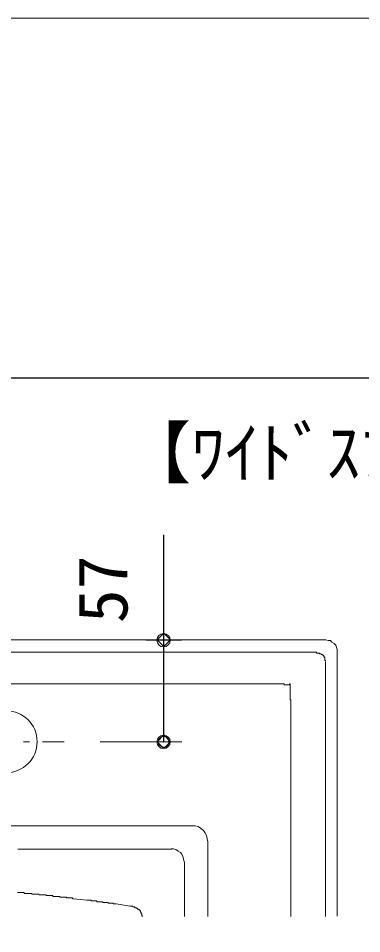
# Model space of a CAD drawing. Units: millimetres, scale not verified. Extents: x -1392 to 1350, y -947 to 991.
# Drawn here: x 668 to 860, y 478 to 991 of the extents above; entities that cross this region are included whole.
import ezdxf
from ezdxf.enums import TextEntityAlignment as Align

# ---------------------------------------------------------------- set-up
doc = ezdxf.new("R2010")
doc.units = ezdxf.units.MM
doc.header["$LTSCALE"] = 10
doc.header["$PDMODE"] = 32
doc.header["$PDSIZE"] = 6
for name, color, linetype, lineweight in [('0-1_レイヤー_1', 7, 'Continuous', 18), ('0-7', 7, 'Continuous', 5), ('F-0', 7, 'Continuous', 5)]:
    doc.layers.add(name, color=color, linetype=linetype, lineweight=lineweight)
doc.styles.add('ＭＳ ゴシック', font='')
doc.styles.get('ＭＳ ゴシック').set_extended_font_data('MS Gothic')

msp = doc.modelspace()

# ---------------------------------------------------------------- linework, layer by layer
at = {"layer": '0-1_レイヤー_1', "color": 5}
for p, q in [((749.38, 642.47), (749.38, 701.31)), ((739.64, 642.47), (759.54, 642.47)), ((749.38, 585.32), (749.38, 642.47)), ((713.82, 585.32), (759.54, 585.32))]:
    msp.add_line(p, q, dxfattribs=at)
at = {"layer": '0-1_レイヤー_1'}
for p, q in [((284.77, 635.48), (834.26, 635.48)), ((840.18, 629.98), (840.18, 487.31)), ((816.48, 617.7), (302.55, 617.7)), ((820.71, 487.31), (820.71, 608.81)), ((670.64, 585.32), (674.03, 585.32)), ((681.22, 585.32), (693.5, 585.32)), ((761.02, 517.79), (761.02, 487.31))]:
    msp.add_line(p, q, dxfattribs=at)
at = {"layer": '0-1_レイヤー_1', "color": 5}
for points in [[(1144.77, 789.36), (77.13, 789.36), (77.13, 114.15), (1144.77, 114.15)], [(753.19, 642.47), (749.38, 646.28), (745.57, 642.47), (749.38, 638.66)], [(753.19, 585.32), (749.38, 589.13), (745.57, 585.32), (749.38, 581.51)]]:
    msp.add_lwpolyline(points, close=True, dxfattribs=at)
at = {"layer": '0-1_レイヤー_1'}
for points in [[(846.75, 487.53), (846.75, 635.69), (846.75, 636.96), (846.32, 638.23), (845.9, 639.5), (845.05, 640.35), (843.78, 641.2), (842.94, 642.04), (841.66, 642.04), (840.4, 642.47), (278.21, 642.47), (276.94, 642.04), (275.67, 642.04), (274.82, 641.2), (273.55, 640.35), (273.13, 639.5), (272.28, 638.23), (271.86, 636.96), (271.86, 635.69), (271.86, 487.53)], [(834.26, 635.48), (834.68, 635.48), (835.11, 635.48), (835.11, 635.06), (835.53, 635.06)], [(835.53, 635.06), (835.95, 635.06), (836.37, 635.06), (836.8, 635.06), (836.8, 634.63), (837.22, 634.63), (837.64, 634.63), (837.64, 634.21), (838.07, 634.21), (838.49, 634.21), (838.49, 633.79), (838.92, 633.79), (838.92, 633.36), (839.34, 633.36), (839.34, 632.94), (839.34, 632.52), (839.76, 632.52), (839.76, 632.09), (839.76, 631.67), (839.76, 631.25), (839.76, 630.82), (840.18, 630.82), (840.18, 630.4)], [(816.48, 617.7), (816.9, 617.7), (816.9, 617.28), (817.33, 617.28), (817.75, 617.28), (818.17, 617.28), (818.59, 617.28), (819.02, 617.28), (819.44, 617.28), (819.86, 617.28), (819.86, 617.7), (820.29, 617.7)], [(820.71, 608.81), (820.29, 608.81), (820.29, 609.23), (820.29, 609.66), (820.29, 610.08), (820.29, 610.5), (820.29, 610.93), (820.29, 611.35), (820.29, 611.77), (820.29, 612.2), (820.29, 612.62), (820.29, 613.04), (820.29, 613.47), (820.29, 613.89), (820.29, 614.31), (820.29, 614.74), (820.29, 615.16), (820.29, 615.58), (820.29, 616.01), (820.29, 616.43), (820.29, 616.85), (820.29, 617.28), (820.29, 617.7)], [(774.14, 487.31), (774.14, 529.22), (773.72, 530.92), (773.3, 532.61), (772.45, 534.3), (771.61, 535.57), (769.91, 536.84), (768.64, 537.69), (766.95, 538.11), (765.25, 538.11), (354.2, 538.11), (352.08, 538.11), (350.81, 537.69), (349.12, 536.84), (347.85, 535.57), (346.58, 534.3), (345.73, 532.61), (345.31, 530.92), (344.89, 529.22), (344.89, 487.31)], [(667.46, 524.99), (667.89, 524.99), (668.31, 524.99), (668.73, 524.99), (669.16, 524.99), (669.58, 524.99), (670, 524.99), (670.43, 524.99), (670.85, 524.99), (671.27, 524.99)], [(671.27, 524.99), (671.7, 524.99), (672.12, 524.99), (672.55, 524.99), (672.97, 524.99), (673.39, 524.99), (673.81, 524.99), (674.24, 524.99), (674.66, 524.99), (675.08, 524.99), (675.51, 524.99), (675.93, 524.99), (676.36, 524.99), (676.78, 524.99), (677.2, 524.99), (677.62, 524.99), (678.05, 524.99), (678.47, 524.99), (678.89, 524.99), (679.32, 524.99), (679.74, 524.99), (680.17, 524.99), (680.59, 524.99), (681.01, 524.99), (681.43, 524.99), (681.86, 524.99), (682.28, 524.99), (682.7, 524.99), (683.13, 524.99), (683.55, 524.99), (683.98, 524.99), (684.4, 524.99), (684.82, 524.99), (685.24, 524.99), (685.67, 524.99), (686.09, 524.99), (686.51, 524.99), (686.94, 524.99), (687.36, 524.99), (687.78, 524.99)], [(687.78, 524.99), (688.21, 524.99), (688.63, 524.99), (689.05, 524.99), (689.48, 524.99), (689.9, 524.99), (690.33, 524.99), (690.75, 524.99), (691.17, 524.99), (691.59, 524.99), (692.02, 524.99), (692.44, 524.99), (692.86, 524.99), (693.29, 524.99), (693.71, 524.99), (694.14, 524.99), (694.56, 524.99), (694.98, 524.99), (695.4, 524.99), (695.83, 524.99), (696.25, 524.99), (696.67, 524.99), (697.1, 524.99), (697.52, 524.99), (697.95, 524.99), (698.37, 524.99), (698.79, 524.99), (699.21, 524.99), (699.64, 524.99), (700.06, 524.99), (700.48, 524.99), (700.91, 524.99), (701.33, 524.99), (701.75, 524.99), (702.18, 524.99), (702.6, 524.99), (703.02, 524.99), (703.45, 524.99), (703.87, 524.99), (704.3, 524.99)], [(704.3, 524.99), (704.72, 524.99), (705.14, 524.99), (705.56, 524.99), (705.99, 524.99), (706.41, 524.99), (706.83, 524.99), (707.26, 524.99), (707.68, 524.99), (708.11, 524.99), (708.53, 524.99), (708.95, 524.99), (709.37, 524.99), (709.8, 524.99), (710.22, 524.99), (710.64, 524.99), (711.07, 524.99), (711.49, 524.99), (711.92, 524.99), (712.34, 524.99), (712.76, 524.99), (713.18, 524.99), (713.61, 524.99), (714.03, 524.99), (714.45, 524.99), (714.88, 524.99), (715.3, 524.99), (715.73, 524.99), (716.15, 524.99), (716.57, 524.99), (716.99, 524.99), (717.42, 524.99), (717.84, 524.99), (718.26, 524.99), (718.69, 524.99), (719.11, 524.99), (719.53, 524.99), (719.96, 524.99), (720.38, 524.99), (720.8, 524.99)], [(720.8, 524.99), (721.23, 524.99), (721.65, 524.99), (722.08, 524.99), (722.5, 524.99), (722.92, 524.99), (723.34, 524.99), (723.77, 524.99), (724.19, 524.99), (724.61, 524.99), (725.04, 524.99), (725.46, 524.99), (725.89, 524.99), (726.31, 524.99), (726.73, 524.99), (727.15, 524.99), (727.58, 524.99), (728, 524.99), (728.42, 524.99), (728.85, 524.99), (729.27, 524.99), (729.7, 524.99), (730.12, 524.99), (730.54, 524.99), (730.96, 524.99), (731.39, 524.99), (731.81, 524.99), (732.23, 524.99), (732.66, 524.99), (733.08, 524.99), (733.5, 524.99), (733.93, 524.99), (734.35, 524.99), (734.77, 524.99), (735.2, 524.99), (735.62, 524.99), (736.05, 524.99), (736.47, 524.99), (736.89, 524.99), (737.31, 524.99)], [(737.31, 524.99), (737.74, 524.99), (738.16, 524.99), (738.58, 524.99), (739.01, 524.99), (739.43, 524.99), (739.86, 524.99), (740.28, 524.99), (740.7, 524.99), (741.12, 524.99), (741.55, 524.99), (741.97, 524.99), (742.39, 524.99), (742.82, 524.99), (743.24, 524.99), (743.67, 524.99), (744.09, 524.99), (744.51, 524.99), (744.93, 524.99), (745.36, 524.99), (745.78, 524.99), (746.2, 524.99), (746.63, 524.99), (747.05, 524.99), (747.48, 524.99), (747.9, 524.99), (748.32, 524.99), (748.74, 524.99), (749.17, 524.99), (749.59, 524.99), (750.01, 524.99), (750.44, 524.99), (750.86, 524.99), (751.28, 524.99), (751.71, 524.99), (752.13, 524.99), (752.55, 524.99), (752.98, 524.99), (753.4, 524.99), (753.83, 524.99)], [(753.61, 525.2), (754.88, 525.2), (756.15, 524.78), (757.42, 523.93), (758.69, 523.09), (759.54, 522.24), (759.96, 520.97), (760.38, 519.7), (760.81, 518.01)], [(672.33, 500.23), (671.91, 500.23), (671.49, 500.23), (671.06, 500.23), (671.06, 500.65), (670.64, 500.65), (670.22, 500.65), (669.79, 500.65), (669.37, 500.65), (668.94, 500.65), (668.52, 500.65), (668.1, 500.65), (667.68, 500.65), (667.25, 500.65)], [(687.57, 498.53), (687.15, 498.53), (687.15, 498.96), (686.73, 498.96), (686.3, 498.96), (685.88, 498.96), (685.46, 498.96), (685.03, 498.96), (684.61, 498.96), (684.19, 498.96), (683.76, 498.96), (683.34, 498.96), (683.34, 499.38), (682.91, 499.38), (682.49, 499.38), (682.07, 499.38), (681.65, 499.38), (681.22, 499.38), (680.8, 499.38), (680.38, 499.38), (679.95, 499.38), (679.53, 499.38), (679.1, 499.8), (678.68, 499.8), (678.26, 499.8), (677.84, 499.8), (677.41, 499.8), (676.99, 499.8), (676.57, 499.8), (676.14, 499.8), (675.72, 499.8), (675.29, 499.8), (675.29, 500.23), (674.87, 500.23), (674.45, 500.23), (674.03, 500.23), (673.6, 500.23), (673.18, 500.23), (672.76, 500.23), (672.33, 500.23)], [(710.01, 495.99), (709.59, 495.99), (709.16, 495.99), (708.74, 495.99), (708.32, 496.42), (707.89, 496.42), (707.47, 496.42), (707.04, 496.42), (706.62, 496.42), (706.2, 496.42), (698.58, 497.26), (698.16, 497.26), (698.16, 497.69), (697.73, 497.69), (697.31, 497.69), (696.88, 497.69), (696.46, 497.69), (696.04, 497.69), (695.62, 497.69), (695.19, 497.69), (694.77, 497.69), (694.77, 498.11), (694.35, 498.11), (693.92, 498.11), (693.5, 498.11), (693.07, 498.11), (692.65, 498.11), (692.23, 498.11), (691.81, 498.11), (691.38, 498.11), (690.96, 498.11), (690.96, 498.53), (690.54, 498.53), (690.11, 498.53), (689.69, 498.53), (689.27, 498.53), (688.84, 498.53), (688.42, 498.53), (688, 498.53), (687.57, 498.53)], [(732.02, 493.03), (731.6, 493.03), (731.18, 493.03), (730.75, 493.03), (730.33, 493.03), (722.71, 494.3), (722.29, 494.3), (721.86, 494.3), (721.44, 494.3), (721.02, 494.3), (721.02, 494.72), (720.59, 494.72), (720.17, 494.72), (719.75, 494.72), (719.32, 494.72), (718.9, 494.72), (718.48, 494.72), (718.05, 494.72), (718.05, 495.15), (717.63, 495.15), (717.21, 495.15), (716.78, 495.15), (716.36, 495.15), (715.94, 495.15), (715.51, 495.15), (715.09, 495.15), (715.09, 495.57), (714.66, 495.57), (714.24, 495.57), (713.82, 495.57), (713.4, 495.57), (712.97, 495.57), (712.55, 495.57), (712.13, 495.57), (711.7, 495.57), (711.7, 495.99), (711.28, 495.99), (710.85, 495.99), (710.43, 495.99), (710.01, 495.99)], [(732.02, 492.61), (732.44, 492.61), (732.87, 492.61), (733.29, 492.18), (733.72, 492.18), (734.14, 492.18), (734.14, 491.76), (734.56, 491.76), (734.56, 491.34), (734.99, 491.34), (735.41, 491.34), (735.41, 490.91), (735.83, 490.91), (735.83, 490.49), (736.26, 490.49), (736.26, 490.07), (736.26, 489.64), (736.68, 489.64), (736.68, 489.22), (736.68, 488.8), (737.1, 488.8), (737.1, 488.37), (737.1, 487.95)], [(737.53, 487.53), (737.1, 487.53), (737.1, 487.95)]]:
    msp.add_lwpolyline(points, dxfattribs=at)
at = {"layer": '0-7'}
for p, q in [((749.24, 642.24), (749.24, 701.24)), ((739.46, 642.24), (759.24, 642.24)), ((749.24, 585.24), (749.24, 642.24)), ((713.71, 585.24), (759.24, 585.24))]:
    msp.add_line(p, q, dxfattribs=at)
msp.add_lwpolyline([(76.96, 789.24), (1144.46, 789.24), (1144.46, 114.24), (76.96, 114.24)], close=True, dxfattribs=at)
for centre in [(749.24, 642.24), (749.24, 585.24)]:
    msp.add_circle(centre, 3.75, dxfattribs=at)
msp.add_point((749.24, 585.24), dxfattribs=at)
at = {"layer": 'F-0'}
msp.add_lwpolyline([(-1391.5, 991.14), (1350.16, 991.14), (1350.16, -947.41), (-1391.5, -947.41)], close=True, dxfattribs=at)
msp.add_circle((660.9, 585.32), 17.36, dxfattribs=at)

# ---------------------------------------------------------------- texts
at = {"layer": '0-7', "style": 'ＭＳ ゴシック'}
msp.add_text('【ﾜｲﾄﾞｽﾌﾟﾚｯﾄﾞﾎｰﾙ】', height=27.86, dxfattribs=at).set_placement((726.69, 725.17), align=Align.BOTTOM_LEFT)
msp.add_text('57', height=27.86, rotation=90, dxfattribs=at).set_placement((737.33, 651.85), align=Align.BOTTOM_LEFT)

doc.saveas('drawing.dxf')
